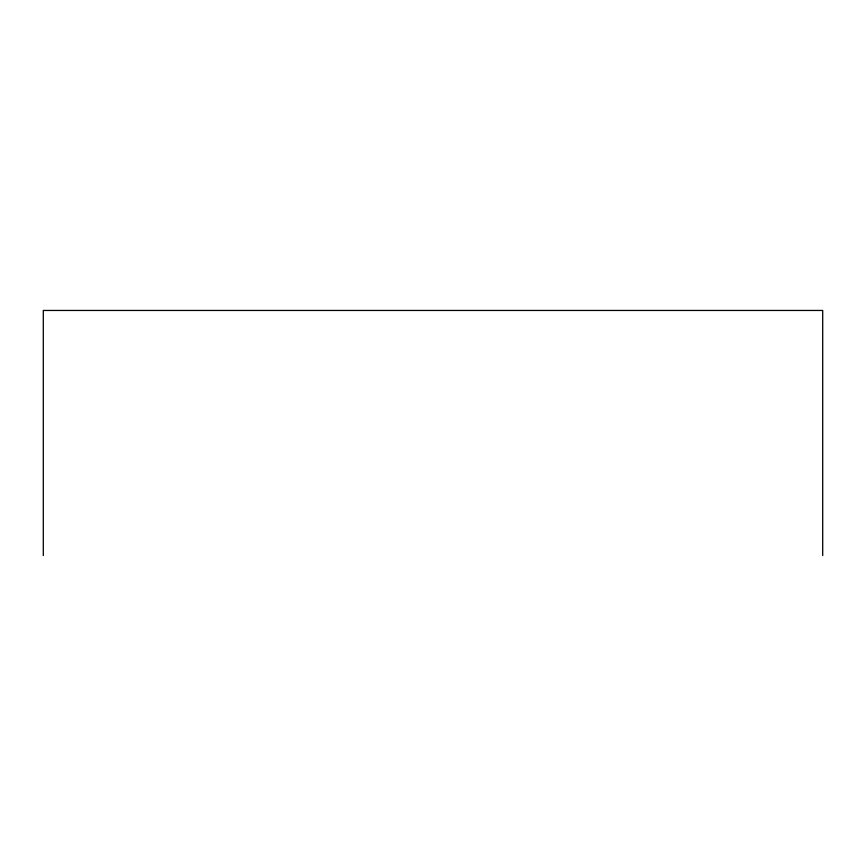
<?xml version="1.0" encoding="UTF-8"?>
<svg xmlns="http://www.w3.org/2000/svg" width="866" height="866" viewBox="0 0 866 866"><rect width="100%" height="100%" fill="white"/><g stroke="black" fill="none" stroke-linecap="round" stroke-linejoin="round"><path stroke-width="1.3" d="M822.7 555.55L822.7 310.45L43.3 310.45L43.3 555.55"/></g></svg>
